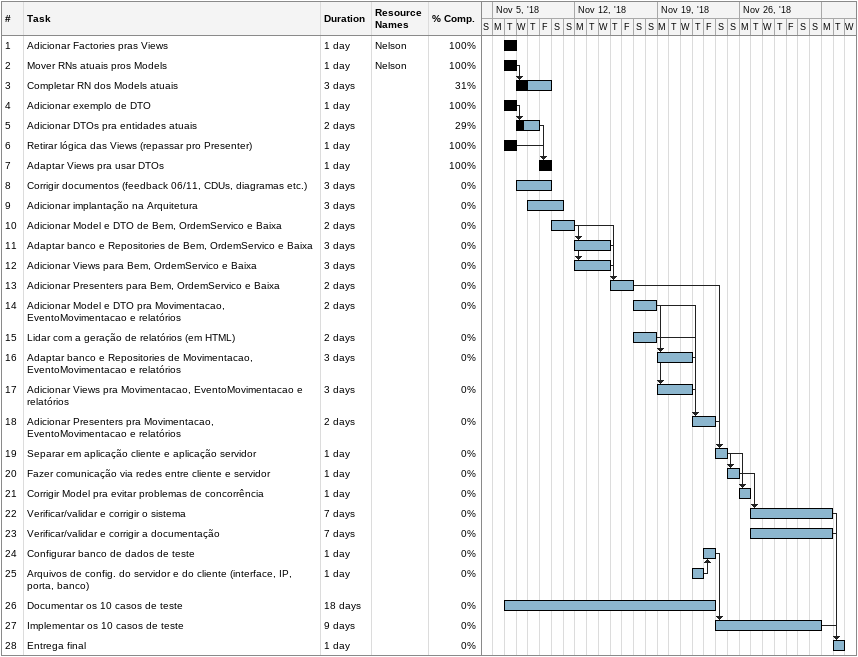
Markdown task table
| ID | Task | Duration | Start | Finish | Predecessors | Resources | % complete |
|---|---|---|---|---|---|---|---|
| 1 | Adicionar Factories pras Views | 1d | 2018-11-06 | 2018-11-06 |  | Nelson | 100 |
| 2 | Mover RNs atuais pros Models | 1d | 2018-11-06 | 2018-11-06 |  | Nelson | 100 |
| 3 | Completar RN dos Models atuais | 3d | 2018-11-07 | 2018-11-09 | 2 |  | 31 |
| 4 | Adicionar exemplo de DTO | 1d | 2018-11-06 | 2018-11-06 |  |  | 100 |
| 5 | Adicionar DTOs pra entidades atuais | 2d | 2018-11-07 | 2018-11-08 | 4 |  | 29 |
| 6 | Retirar lógica das Views (repassar pro Presenter) | 1d | 2018-11-06 | 2018-11-06 |  |  | 100 |
| 7 | Adaptar Views pra usar DTOs | 1d | 2018-11-09 | 2018-11-09 | 5, 6 |  | 100 |
| 8 | Corrigir documentos (feedback 06/11, CDUs, diagramas etc.) | 3d | 2018-11-07 | 2018-11-09 |  |  | 0 |
| 9 | Adicionar implantação na Arquitetura | 3d | 2018-11-08 | 2018-11-10 |  |  | 0 |
| 10 | Adicionar Model e DTO de Bem, OrdemServico e Baixa | 2d | 2018-11-10 | 2018-11-11 |  |  | 0 |
| 11 | Adaptar banco e Repositories de Bem, OrdemServico e Baixa | 3d | 2018-11-12 | 2018-11-14 | 10 |  | 0 |
| 12 | Adicionar Views para Bem, OrdemServico e Baixa | 3d | 2018-11-12 | 2018-11-14 | 10 |  | 0 |
| 13 | Adicionar Presenters para Bem, OrdemServico e Baixa | 2d | 2018-11-15 | 2018-11-16 | 10, 11, 12 |  | 0 |
| 14 | Adicionar Model e DTO pra Movimentacao, EventoMovimentacao e relatórios | 2d | 2018-11-17 | 2018-11-18 |  |  | 0 |
| 15 | Lidar com a geração de relatórios (em HTML) | 2d | 2018-11-17 | 2018-11-18 |  |  | 0 |
| 16 | Adaptar banco e Repositories de Movimentacao, EventoMovimentacao e relatórios | 3d | 2018-11-19 | 2018-11-21 | 14 |  | 0 |
| 17 | Adicionar Views pra Movimentacao, EventoMovimentacao e relatórios | 3d | 2018-11-19 | 2018-11-21 | 14 |  | 0 |
| 18 | Adicionar Presenters pra Movimentacao, EventoMovimentacao e relatórios | 2d | 2018-11-22 | 2018-11-23 | 14, 15, 16, 17 |  | 0 |
| 19 | Separar em aplicação cliente e aplicação servidor | 1d | 2018-11-24 | 2018-11-24 | 13, 18 |  | 0 |
| 20 | Fazer comunicação via redes entre cliente e servidor | 1d | 2018-11-25 | 2018-11-25 | 19 |  | 0 |
| 21 | Corrigir Model pra evitar problemas de concorrência | 1d | 2018-11-26 | 2018-11-26 | 19, 20 |  | 0 |
| 22 | Verificar/validar e corrigir o sistema | 7d | 2018-11-27 | 2018-12-03 | 20 |  | 0 |
| 23 | Verificar/validar e corrigir a documentação | 7d | 2018-11-27 | 2018-12-03 |  |  | 0 |
| 24 | Configurar banco de dados de teste | 1d | 2018-11-23 | 2018-11-23 | 25 |  | 0 |
| 25 | Arquivos de config. do servidor e do cliente (interface, IP, porta, banco) | 1d | 2018-11-22 | 2018-11-22 |  |  | 0 |
| 26 | Documentar os 10 casos de teste | 18d | 2018-11-06 | 2018-11-23 |  |  | 0 |
| 27 | Implementar os 10 casos de teste | 9d | 2018-11-24 | 2018-12-02 | 24 |  | 0 |
| 28 | Entrega final | 1d | 2018-12-04 | 2018-12-04 | 22, 23, 27 |  | 0 |
